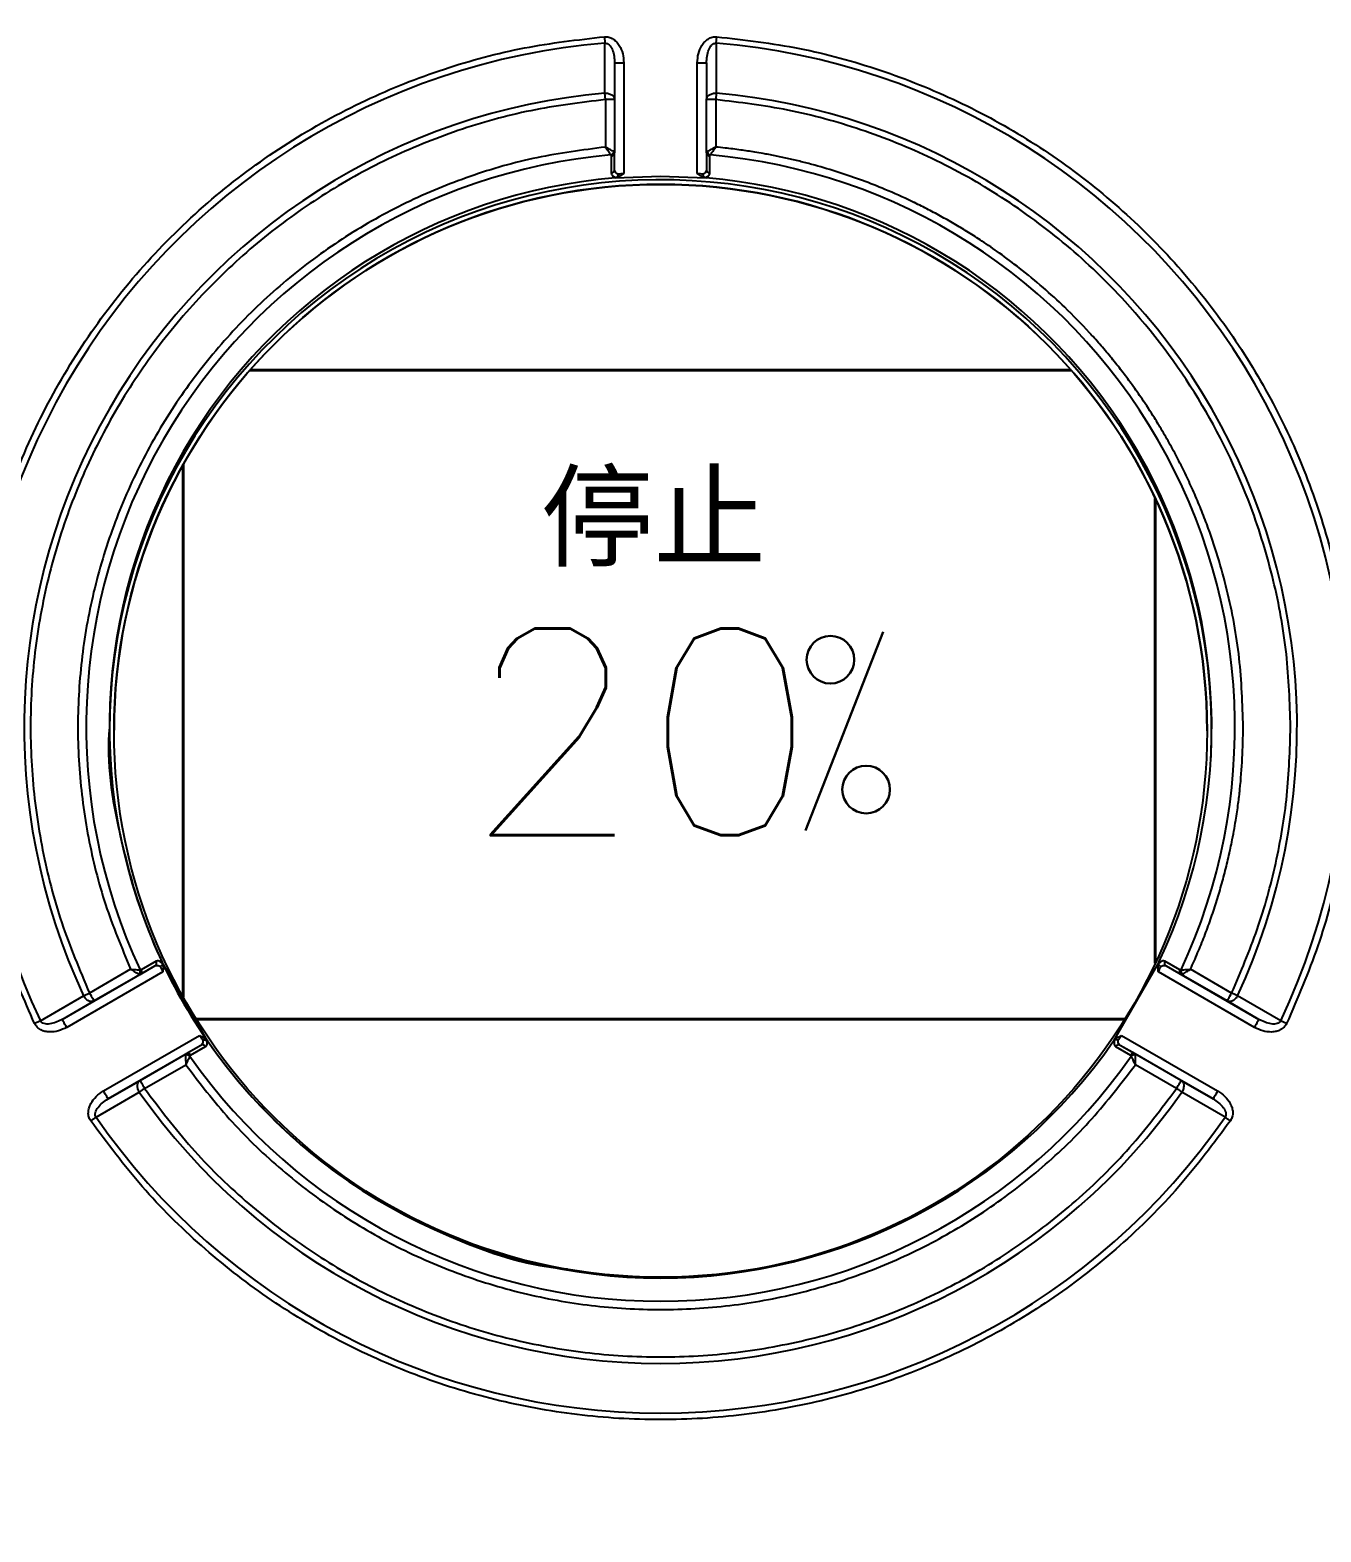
# Model space of a CAD drawing. Header units: millimetres. Extents: x 2251 to 4395, y 932 to 2449.
# Drawn here: x 2842.3 to 2912.6, y 2201.6 to 2283.4 of the extents above; entities that cross this region are included whole.
import ezdxf

# ---------------------------------------------------------------- set-up
doc = ezdxf.new("R2010")
doc.units = ezdxf.units.MM
for name, color, linetype, lineweight in [('DIM', 4, 'Continuous', 13), ('标注', 3, 'Continuous', 13), ('粗实线', 7, 'Continuous', 40)]:
    doc.layers.add(name, color=color, linetype=linetype, lineweight=lineweight)
doc.styles.add('01', font='txt.shx')

msp = doc.modelspace()

# ---------------------------------------------------------------- linework, layer by layer
at = {"color": 7, "linetype": 'Continuous', "lineweight": 25}
for p, q in [((2873.557, 2283.035), (2873.585, 2282.683)), ((2873.583, 2279.966), (2873.585, 2282.683)), ((2879.643, 2282.683), (2879.671, 2283.035)), ((2879.643, 2282.683), (2879.645, 2279.966)), ((2874.114, 2281.621), (2874.114, 2279.613)), ((2874.614, 2281.621), (2874.614, 2275.586)), ((2878.614, 2275.586), (2878.614, 2281.621)), ((2879.114, 2281.621), (2879.114, 2279.613)), ((2873.614, 2279.613), (2873.583, 2279.966)), ((2879.645, 2279.966), (2879.614, 2279.613)), ((2873.614, 2279.613), (2873.614, 2277.027)), ((2874.114, 2279.613), (2874.114, 2276.722)), ((2879.114, 2276.722), (2879.114, 2279.613)), ((2879.614, 2279.613), (2879.614, 2277.027)), ((2874.114, 2275.786), (2874.114, 2276.722)), ((2879.114, 2276.722), (2879.114, 2275.786)), ((2873.93, 2276.542), (2873.93, 2275.605)), ((2879.298, 2275.605), (2879.299, 2276.542)), ((2874.141, 2275.35), (2876.614, 2275.452)), ((2876.614, 2275.452), (2879.088, 2275.35)), ((2846.864, 2245.279), (2846.864, 2245.279)), ((2906.364, 2245.215), (2906.364, 2245.215)), ((2844.041, 2229.533), (2849.094, 2232.45)), ((2848.283, 2231.982), (2849.094, 2232.45)), ((2849.159, 2232.7), (2848.348, 2232.232)), ((2849.12, 2232.469), (2849.128, 2232.466)), ((2851.959, 2228.361), (2849.485, 2232.645)), ((2903.743, 2232.645), (2901.27, 2228.361)), ((2904.881, 2232.232), (2904.07, 2232.7)), ((2904.101, 2232.466), (2904.108, 2232.469)), ((2904.134, 2232.45), (2904.945, 2231.982)), ((2904.134, 2232.45), (2909.187, 2229.533)), ((2849.518, 2232.117), (2844.291, 2229.1)), ((2847.769, 2232.262), (2845.529, 2230.969)), ((2848.283, 2231.982), (2845.779, 2230.536)), ((2848.281, 2231.982), (2848.309, 2232)), ((2908.937, 2229.1), (2903.711, 2232.117)), ((2904.919, 2232), (2904.947, 2231.982)), ((2907.449, 2230.536), (2904.945, 2231.982)), ((2907.699, 2230.969), (2905.459, 2232.262)), ((2842.857, 2229.46), (2845.209, 2230.82)), ((2910.371, 2229.46), (2908.019, 2230.82)), ((2844.041, 2229.533), (2845.779, 2230.536)), ((2909.187, 2229.533), (2907.449, 2230.536)), ((2844.041, 2229.533), (2843.71, 2229.376)), ((2909.518, 2229.376), (2909.187, 2229.533)), ((2846.291, 2225.636), (2851.518, 2228.653)), ((2901.711, 2228.653), (2906.937, 2225.636)), ((2851.594, 2228.12), (2846.541, 2225.203)), ((2848.279, 2226.206), (2850.783, 2227.652)), ((2851.594, 2228.12), (2850.783, 2227.652)), ((2851.032, 2227.583), (2851.843, 2228.051)), ((2901.386, 2228.051), (2902.196, 2227.583)), ((2902.445, 2227.652), (2901.634, 2228.12)), ((2906.687, 2225.203), (2901.634, 2228.12)), ((2904.949, 2226.206), (2902.445, 2227.652)), ((2848.529, 2225.773), (2850.769, 2227.066)), ((2904.699, 2225.773), (2902.459, 2227.066)), ((2846.541, 2225.203), (2848.279, 2226.206)), ((2904.949, 2226.206), (2906.687, 2225.203)), ((2845.886, 2224.214), (2848.24, 2225.57)), ((2907.342, 2224.214), (2904.988, 2225.57))]:
    msp.add_line(p, q, dxfattribs=at)
at = {"color": 7, "linetype": 'Continuous', "lineweight": 25, "flags": 128}
for points in [[(2874.114, 2281.621), (2874.124, 2281.621), (2874.152, 2281.621), (2874.198, 2281.621), (2874.261, 2281.621), (2874.336, 2281.621), (2874.423, 2281.621), (2874.517, 2281.621), (2874.614, 2281.621)], [(2878.614, 2281.621), (2878.712, 2281.621), (2878.805, 2281.621), (2878.892, 2281.621), (2878.968, 2281.621), (2879.03, 2281.621), (2879.076, 2281.621), (2879.105, 2281.621), (2879.114, 2281.621)], [(2874.114, 2279.613), (2874.105, 2279.613), (2874.076, 2279.613), (2874.03, 2279.613), (2873.968, 2279.613), (2873.892, 2279.613), (2873.805, 2279.613), (2873.712, 2279.613), (2873.614, 2279.613)], [(2879.614, 2279.613), (2879.517, 2279.613), (2879.423, 2279.613), (2879.336, 2279.613), (2879.261, 2279.613), (2879.198, 2279.613), (2879.152, 2279.613), (2879.124, 2279.613), (2879.114, 2279.613)], [(2845.209, 2230.82), (2845.242, 2230.835), (2845.278, 2230.852), (2845.316, 2230.87), (2845.356, 2230.889), (2845.398, 2230.908), (2845.441, 2230.928), (2845.485, 2230.949), (2845.529, 2230.969)], [(2845.529, 2230.969), (2845.578, 2230.885), (2845.625, 2230.804), (2845.668, 2230.729), (2845.706, 2230.663), (2845.737, 2230.609), (2845.76, 2230.569), (2845.775, 2230.545), (2845.779, 2230.536)], [(2907.449, 2230.536), (2907.454, 2230.545), (2907.468, 2230.569), (2907.491, 2230.609), (2907.522, 2230.663), (2907.56, 2230.729), (2907.603, 2230.804), (2907.65, 2230.885), (2907.699, 2230.969)], [(2908.019, 2230.82), (2907.986, 2230.835), (2907.951, 2230.852), (2907.912, 2230.87), (2907.872, 2230.889), (2907.83, 2230.908), (2907.787, 2230.928), (2907.743, 2230.949), (2907.699, 2230.969)], [(2842.857, 2229.46), (2842.824, 2229.444), (2842.789, 2229.427), (2842.751, 2229.409), (2842.711, 2229.39), (2842.669, 2229.37), (2842.626, 2229.35), (2842.582, 2229.329), (2842.538, 2229.308)], [(2844.291, 2229.1), (2844.242, 2229.184), (2844.195, 2229.265), (2844.152, 2229.34), (2844.114, 2229.406), (2844.083, 2229.46), (2844.06, 2229.5), (2844.046, 2229.524), (2844.041, 2229.533)], [(2909.187, 2229.533), (2909.182, 2229.524), (2909.168, 2229.5), (2909.145, 2229.46), (2909.114, 2229.406), (2909.076, 2229.34), (2909.033, 2229.265), (2908.986, 2229.184), (2908.937, 2229.1)], [(2910.691, 2229.308), (2910.646, 2229.329), (2910.602, 2229.35), (2910.559, 2229.37), (2910.518, 2229.39), (2910.478, 2229.409), (2910.44, 2229.427), (2910.404, 2229.444), (2910.371, 2229.46)], [(2848.279, 2226.206), (2848.284, 2226.198), (2848.299, 2226.173), (2848.322, 2226.133), (2848.353, 2226.079), (2848.391, 2226.014), (2848.434, 2225.939), (2848.481, 2225.858), (2848.529, 2225.773)], [(2904.699, 2225.773), (2904.748, 2225.858), (2904.794, 2225.939), (2904.838, 2226.014), (2904.876, 2226.079), (2904.907, 2226.133), (2904.93, 2226.173), (2904.944, 2226.198), (2904.949, 2226.206)], [(2846.541, 2225.203), (2846.536, 2225.211), (2846.522, 2225.236), (2846.499, 2225.276), (2846.468, 2225.329), (2846.43, 2225.395), (2846.387, 2225.47), (2846.34, 2225.551), (2846.291, 2225.636)], [(2848.529, 2225.773), (2848.489, 2225.745), (2848.45, 2225.717), (2848.411, 2225.69), (2848.373, 2225.663), (2848.336, 2225.638), (2848.302, 2225.614), (2848.27, 2225.591), (2848.24, 2225.57)], [(2904.988, 2225.57), (2904.959, 2225.591), (2904.926, 2225.614), (2904.892, 2225.638), (2904.855, 2225.663), (2904.818, 2225.69), (2904.779, 2225.717), (2904.739, 2225.745), (2904.699, 2225.773)], [(2906.937, 2225.636), (2906.888, 2225.551), (2906.841, 2225.47), (2906.798, 2225.395), (2906.76, 2225.329), (2906.729, 2225.276), (2906.706, 2225.236), (2906.692, 2225.211), (2906.687, 2225.203)], [(2845.595, 2224.013), (2845.635, 2224.041), (2845.675, 2224.068), (2845.714, 2224.095), (2845.752, 2224.122), (2845.789, 2224.147), (2845.824, 2224.171), (2845.856, 2224.193), (2845.886, 2224.214)], [(2907.342, 2224.214), (2907.372, 2224.193), (2907.405, 2224.171), (2907.439, 2224.147), (2907.476, 2224.122), (2907.514, 2224.095), (2907.553, 2224.068), (2907.593, 2224.041), (2907.633, 2224.013)]]:
    msp.add_lwpolyline(points, dxfattribs=at)
at = {"color": 7, "linetype": 'Continuous', "lineweight": 25}
msp.add_circle((2876.614, 2245.247), 29.75, dxfattribs=at)
for centre, radius, start, end in [((2876.614, 2210.452), 91.48, 295.79271, 180), ((2876.614, 2210.452), 90.341, 353.64897, 186.35103), ((2876.614, 2210.452), 89.875, 353.64897, 186.35103), ((2876.614, 2210.452), 85.319, 353.33017, 186.66983), ((2876.614, 2245.452), 37.354, 94.65071, 205.34929), ((2876.614, 2245.452), 37.354, 334.65071, 85.34929), ((2876.614, 2245.452), 34.646, 95.01875, 204.98125), ((2876.614, 2245.452), 34.646, 335.01875, 84.98125), ((2876.614, 2245.452), 31.264, 94.97704, 205.02296), ((2873.842, 2276.819), 0.229, 285.08159, 349.89545), ((2873.925, 2276.731), 0.19, 271.48934, 357.31235), ((2879.303, 2276.731), 0.19, 182.68765, 268.51066), ((2879.386, 2276.819), 0.229, 190.10455, 254.91841), ((2876.614, 2245.452), 31.264, 334.97704, 85.02296), ((2873.925, 2275.795), 0.189, 271.61717, 357.31776), ((2879.303, 2275.795), 0.189, 182.6801, 268.38296), ((2876.614, 2245.452), 30, 94.72923, 205.27077), ((2876.614, 2245.247), 30, 357.22072, 180), ((2876.614, 2245.247), 29.75, 0, 179.93876), ((2876.614, 2245.452), 30, 334.72923, 85.27077), ((2848.992, 2232.61), 0.189, 302.68007, 28.38309), ((2904.236, 2232.61), 0.189, 151.61704, 237.31779), ((2848.064, 2232.169), 0.229, 310.10459, 14.91837), ((2848.181, 2232.142), 0.19, 302.68761, 28.51079), ((2905.047, 2232.142), 0.19, 151.48921, 237.31239), ((2905.165, 2232.169), 0.229, 165.08163, 229.89541), ((2876.614, 2245.452), 30, 214.72923, 325.27077), ((2850.835, 2227.368), 0.229, 45.08176, 109.89528), ((2850.87, 2227.483), 0.19, 31.48925, 117.3121), ((2876.614, 2245.452), 31.264, 214.97704, 325.02296), ((2851.681, 2227.952), 0.189, 31.61702, 117.31857), ((2901.547, 2227.952), 0.189, 62.68036, 148.38305), ((2902.358, 2227.483), 0.19, 62.6879, 148.51075), ((2902.393, 2227.368), 0.229, 70.10472, 134.91824), ((2876.614, 2245.452), 34.646, 215.01875, 324.98125), ((2876.614, 2245.452), 37.354, 214.65071, 325.34929), ((2876.614, 2210.452), 91.48, 180, 290.22656)]:
    msp.add_arc(centre, radius, start, end, dxfattribs=at)
for points in [[(2778.941, 2221.242), (2779.465, 2224.894), (2780.513, 2232.197), (2783.632, 2242.84), (2787.84, 2253.083), (2793.196, 2262.784), (2799.6, 2271.823), (2806.982, 2280.085), (2815.244, 2287.467), (2824.283, 2293.871), (2833.984, 2299.227), (2844.227, 2303.435), (2854.87, 2306.554), (2862.173, 2307.602), (2865.825, 2308.127)], [(2779.143, 2227.785), (2779.829, 2231.079), (2781.202, 2237.668), (2784.523, 2247.22), (2788.727, 2256.403), (2793.862, 2265.106), (2799.852, 2273.243), (2806.639, 2280.728), (2814.153, 2287.483), (2822.315, 2293.438), (2831.04, 2298.536), (2840.241, 2302.701), (2849.808, 2305.98), (2856.402, 2307.325), (2859.699, 2307.997)], [(2887.404, 2308.127), (2891.055, 2307.602), (2898.359, 2306.554), (2909.002, 2303.435), (2919.245, 2299.227), (2928.945, 2293.871), (2937.985, 2287.467), (2946.247, 2280.085), (2953.628, 2271.823), (2960.033, 2262.784), (2965.388, 2253.083), (2969.596, 2242.84), (2972.716, 2232.197), (2973.764, 2224.894), (2974.288, 2221.242)], [(2893.946, 2307.924), (2897.24, 2307.238), (2903.829, 2305.865), (2913.381, 2302.544), (2922.565, 2298.34), (2931.268, 2293.205), (2939.404, 2287.215), (2946.889, 2280.428), (2953.644, 2272.914), (2959.599, 2264.752), (2964.697, 2256.027), (2968.862, 2246.826), (2972.142, 2237.26), (2973.486, 2230.665), (2974.158, 2227.368)], [(2782.874, 2210.453), (2782.961, 2213.521), (2783.135, 2219.656), (2784.538, 2228.77), (2786.763, 2237.708), (2789.871, 2246.383), (2793.809, 2254.713), (2798.547, 2262.616), (2804.035, 2270.017), (2810.223, 2276.844), (2817.05, 2283.032), (2824.451, 2288.52), (2832.354, 2293.258), (2840.684, 2297.196), (2849.359, 2300.304), (2858.297, 2302.529), (2867.411, 2303.932), (2873.546, 2304.106), (2876.614, 2304.193)], [(2876.614, 2304.193), (2879.682, 2304.106), (2885.817, 2303.932), (2894.931, 2302.529), (2903.869, 2300.304), (2912.545, 2297.196), (2920.874, 2293.258), (2928.777, 2288.52), (2936.178, 2283.032), (2943.005, 2276.844), (2949.193, 2270.017), (2954.682, 2262.616), (2959.419, 2254.713), (2963.357, 2246.383), (2966.465, 2237.708), (2968.69, 2228.77), (2970.094, 2219.656), (2970.268, 2213.521), (2970.355, 2210.453)], [(2876.614, 2294.739), (2873.651, 2294.648), (2867.726, 2294.468), (2858.937, 2293.013), (2850.344, 2290.708), (2842.043, 2287.493), (2834.126, 2283.427), (2826.681, 2278.549), (2819.791, 2272.916), (2813.532, 2266.588), (2807.973, 2259.636), (2803.178, 2252.138), (2799.198, 2244.177), (2796.079, 2235.841), (2793.851, 2227.223), (2792.559, 2218.421), (2792.135, 2209.522), (2792.644, 2203.615), (2792.898, 2200.662)], [(2960.33, 2200.662), (2960.585, 2203.615), (2961.094, 2209.522), (2960.669, 2218.421), (2959.378, 2227.223), (2957.149, 2235.841), (2954.03, 2244.177), (2950.05, 2252.138), (2945.255, 2259.636), (2939.697, 2266.588), (2933.438, 2272.916), (2926.547, 2278.549), (2919.102, 2283.427), (2911.185, 2287.493), (2902.884, 2290.708), (2894.291, 2293.013), (2885.502, 2294.468), (2879.577, 2294.648), (2876.614, 2294.739)], [(2879.671, 2283.035), (2881.18, 2282.859), (2884.197, 2282.507), (2888.6, 2281.294), (2892.832, 2279.597), (2896.826, 2277.393), (2900.527, 2274.726), (2903.879, 2271.632), (2906.834, 2268.157), (2909.349, 2264.351), (2911.387, 2260.271), (2912.919, 2255.974), (2913.922, 2251.524), (2914.381, 2246.986), (2914.293, 2242.424), (2913.647, 2237.911), (2912.496, 2233.491), (2911.293, 2230.703), (2910.691, 2229.308)], [(2873.614, 2279.613), (2872.252, 2279.446), (2869.529, 2279.112), (2865.557, 2277.994), (2861.741, 2276.445), (2858.14, 2274.44), (2854.803, 2272.022), (2851.781, 2269.221), (2849.115, 2266.078), (2846.844, 2262.64), (2845.001, 2258.954), (2843.613, 2255.074), (2842.699, 2251.056), (2842.272, 2246.957), (2842.337, 2242.836), (2842.903, 2238.757), (2843.922, 2234.758), (2844.994, 2232.232), (2845.529, 2230.969)], [(2873.614, 2277.027), (2872.365, 2276.865), (2869.867, 2276.541), (2866.227, 2275.494), (2862.731, 2274.055), (2859.432, 2272.201), (2856.377, 2269.972), (2853.607, 2267.394), (2851.164, 2264.506), (2849.081, 2261.348), (2847.388, 2257.965), (2846.108, 2254.405), (2845.261, 2250.719), (2844.858, 2246.957), (2844.902, 2243.174), (2845.403, 2239.426), (2846.317, 2235.751), (2847.285, 2233.425), (2847.769, 2232.262)], [(2874.614, 2275.586), (2874.557, 2275.58), (2874.443, 2275.57), (2874.347, 2275.559), (2874.3, 2275.553)], [(2878.929, 2275.553), (2878.881, 2275.559), (2878.786, 2275.57), (2878.671, 2275.58), (2878.614, 2275.586)], [(2849.389, 2232.406), (2849.408, 2232.362), (2849.446, 2232.274), (2849.494, 2232.169), (2849.518, 2232.117)], [(2903.711, 2232.117), (2903.735, 2232.169), (2903.782, 2232.274), (2903.821, 2232.362), (2903.84, 2232.406)], [(2851.518, 2228.653), (2851.551, 2228.606), (2851.617, 2228.513), (2851.674, 2228.436), (2851.703, 2228.397)], [(2901.525, 2228.397), (2901.554, 2228.436), (2901.611, 2228.513), (2901.677, 2228.606), (2901.711, 2228.653)], [(2850.769, 2227.066), (2851.534, 2226.066), (2853.064, 2224.065), (2855.79, 2221.435), (2858.785, 2219.128), (2862.04, 2217.197), (2865.498, 2215.666), (2869.115, 2214.557), (2872.838, 2213.885), (2876.614, 2213.66), (2880.39, 2213.885), (2884.113, 2214.557), (2887.73, 2215.666), (2891.189, 2217.197), (2894.443, 2219.128), (2897.438, 2221.435), (2900.164, 2224.065), (2901.694, 2226.066), (2902.459, 2227.066)], [(2848.529, 2225.773), (2849.355, 2224.678), (2851.007, 2222.486), (2853.96, 2219.605), (2857.21, 2217.075), (2860.747, 2214.958), (2864.509, 2213.278), (2868.446, 2212.061), (2872.501, 2211.324), (2876.614, 2211.077), (2880.728, 2211.324), (2884.782, 2212.061), (2888.719, 2213.278), (2892.482, 2214.958), (2896.018, 2217.075), (2899.268, 2219.605), (2902.222, 2222.486), (2903.873, 2224.678), (2904.699, 2225.773)], [(2907.633, 2224.013), (2906.727, 2222.794), (2904.914, 2220.358), (2901.661, 2217.151), (2898.076, 2214.335), (2894.169, 2211.978), (2890.01, 2210.106), (2885.654, 2208.75), (2881.167, 2207.928), (2876.614, 2207.653), (2872.061, 2207.928), (2867.574, 2208.75), (2863.219, 2210.106), (2859.059, 2211.978), (2855.152, 2214.335), (2851.567, 2217.151), (2848.315, 2220.358), (2846.502, 2222.794), (2845.595, 2224.013)], [(2876.614, 2116.712), (2873.546, 2116.799), (2867.411, 2116.973), (2858.297, 2118.377), (2849.359, 2120.602), (2840.684, 2123.71), (2832.354, 2127.648), (2824.451, 2132.385), (2817.05, 2137.874), (2810.223, 2144.062), (2804.035, 2150.889), (2798.547, 2158.29), (2793.809, 2166.193), (2789.871, 2174.522), (2786.763, 2183.198), (2784.538, 2192.136), (2783.135, 2201.25), (2782.961, 2207.385), (2782.874, 2210.453)], [(2970.355, 2210.453), (2970.268, 2207.385), (2970.094, 2201.25), (2968.69, 2192.136), (2966.465, 2183.198), (2963.357, 2174.522), (2959.419, 2166.193), (2954.682, 2158.29), (2949.193, 2150.889), (2943.005, 2144.062), (2936.178, 2137.874), (2928.777, 2132.385), (2920.874, 2127.648), (2912.545, 2123.71), (2903.869, 2120.602), (2894.931, 2118.377), (2885.817, 2116.973), (2879.682, 2116.799), (2876.614, 2116.712)]]:
    msp.add_open_spline(points, degree=3, dxfattribs=at)
for points, knots in [([(2838.907, 2245.452), (2838.956, 2246.916), (2839.056, 2249.886), (2839.88, 2254.337), (2841.238, 2258.789), (2843.197, 2263.14), (2845.738, 2267.281), (2848.813, 2271.083), (2852.353, 2274.456), (2856.274, 2277.325), (2860.452, 2279.63), (2864.78, 2281.345), (2869.149, 2282.527), (2872.101, 2282.867), (2873.557, 2283.035)], [0, 0, 0, 0, 0.078216, 0.158605, 0.241035, 0.32651, 0.412892, 0.5, 0.587092, 0.673473, 0.758965, 0.841378, 0.921776, 1, 1, 1, 1]), ([(2873.557, 2283.035), (2873.638, 2283.034), (2873.804, 2283.031), (2874.028, 2282.922), (2874.219, 2282.763), (2874.417, 2282.499), (2874.58, 2282.112), (2874.603, 2281.784), (2874.614, 2281.621)], [0, 0, 0, 0, 0.122541, 0.250728, 0.370854, 0.501138, 0.750528, 1, 1, 1, 1]), ([(2873.585, 2282.683), (2873.607, 2282.684), (2873.649, 2282.685), (2873.734, 2282.66), (2873.829, 2282.589), (2873.921, 2282.469), (2874.021, 2282.269), (2874.098, 2281.982), (2874.109, 2281.743), (2874.114, 2281.621)], [0, 0, 0, 0, 0.04691, 0.093633, 0.194711, 0.311017, 0.43912, 0.713502, 1, 1, 1, 1]), ([(2878.614, 2281.621), (2878.626, 2281.785), (2878.648, 2282.112), (2878.811, 2282.5), (2879.009, 2282.763), (2879.2, 2282.922), (2879.425, 2283.031), (2879.59, 2283.034), (2879.671, 2283.035)], [0, 0, 0, 0, 0.249813, 0.499193, 0.628879, 0.749485, 0.877324, 1, 1, 1, 1]), ([(2879.114, 2281.621), (2879.12, 2281.743), (2879.13, 2281.982), (2879.208, 2282.269), (2879.307, 2282.469), (2879.399, 2282.589), (2879.495, 2282.66), (2879.579, 2282.685), (2879.622, 2282.684), (2879.643, 2282.683)], [0, 0, 0, 0, 0.286546, 0.561069, 0.68919, 0.805477, 0.906505, 0.953176, 1, 1, 1, 1]), ([(2873.583, 2279.966), (2873.649, 2279.963), (2873.749, 2279.96), (2873.872, 2279.918), (2873.956, 2279.874), (2874.027, 2279.817), (2874.096, 2279.732), (2874.107, 2279.659), (2874.114, 2279.613)], [0, 0, 0, 0, 0.238585, 0.363839, 0.500003, 0.621304, 0.761415, 1, 1, 1, 1]), ([(2879.114, 2279.613), (2879.121, 2279.659), (2879.133, 2279.732), (2879.201, 2279.817), (2879.272, 2279.874), (2879.356, 2279.918), (2879.48, 2279.96), (2879.58, 2279.963), (2879.645, 2279.966)], [0, 0, 0, 0, 0.238585, 0.378746, 0.499997, 0.636212, 0.761415, 1, 1, 1, 1]), ([(2910.907, 2245.452), (2910.862, 2246.779), (2910.772, 2249.469), (2910.029, 2253.501), (2908.594, 2258.227), (2906.048, 2263.458), (2902.504, 2268.17), (2898.778, 2271.744), (2895.24, 2274.357), (2891.467, 2276.461), (2887.556, 2278.035), (2883.604, 2279.128), (2880.932, 2279.453), (2879.614, 2279.613)], [0, 0, 0, 0, 0.078277, 0.15871, 0.241168, 0.369329, 0.499889, 0.586965, 0.673339, 0.758831, 0.841272, 0.921714, 1, 1, 1, 1]), ([(2874.067, 2276.779), (2874.043, 2276.792), (2873.991, 2276.821), (2873.882, 2276.88), (2873.755, 2276.951), (2873.666, 2276.999), (2873.614, 2277.027)], [0, 0, 0, 0, 0.242714, 0.515432, 0.71469, 1, 1, 1, 1]), ([(2873.902, 2276.598), (2873.886, 2276.621), (2873.854, 2276.67), (2873.785, 2276.774), (2873.703, 2276.895), (2873.647, 2276.978), (2873.614, 2277.027)], [0, 0, 0, 0, 0.242139, 0.515387, 0.713959, 1, 1, 1, 1]), ([(2873.902, 2276.598), (2873.91, 2276.59), (2873.926, 2276.572), (2873.929, 2276.552), (2873.93, 2276.542)], [0, 0, 0, 0, 0.49497, 1, 1, 1, 1]), ([(2874.114, 2276.722), (2874.112, 2276.733), (2874.107, 2276.753), (2874.08, 2276.771), (2874.067, 2276.779)], [0, 0, 0, 0, 0.544668, 1, 1, 1, 1]), ([(2879.161, 2276.779), (2879.148, 2276.771), (2879.121, 2276.753), (2879.117, 2276.733), (2879.114, 2276.722)], [0, 0, 0, 0, 0.455333, 1, 1, 1, 1]), ([(2879.614, 2277.027), (2879.562, 2276.999), (2879.474, 2276.951), (2879.346, 2276.88), (2879.237, 2276.821), (2879.185, 2276.792), (2879.161, 2276.779)], [0, 0, 0, 0, 0.285344, 0.484568, 0.757303, 1, 1, 1, 1]), ([(2879.299, 2276.542), (2879.3, 2276.552), (2879.302, 2276.572), (2879.318, 2276.59), (2879.327, 2276.598)], [0, 0, 0, 0, 0.505034, 1, 1, 1, 1]), ([(2879.614, 2277.027), (2879.581, 2276.978), (2879.525, 2276.895), (2879.443, 2276.774), (2879.375, 2276.67), (2879.342, 2276.621), (2879.327, 2276.598)], [0, 0, 0, 0, 0.286006, 0.484613, 0.757844, 1, 1, 1, 1]), ([(2908.332, 2245.452), (2908.289, 2246.707), (2908.203, 2249.216), (2907.509, 2252.927), (2906.682, 2255.651), (2905.984, 2257.441), (2905.591, 2258.361), (2905.17, 2259.269), (2904.72, 2260.163), (2904.242, 2261.042), (2903.896, 2261.632), (2903.646, 2262.045), (2903.352, 2262.521), (2902.885, 2263.235), (2902.311, 2264.051), (2901.783, 2264.76), (2901.244, 2265.443), (2900.672, 2266.128), (2900.241, 2266.615), (2899.567, 2267.352), (2898.705, 2268.235), (2897.429, 2269.403), (2896.24, 2270.384), (2895.121, 2271.221), (2894.186, 2271.864), (2893.391, 2272.374), (2892.673, 2272.808), (2891.948, 2273.221), (2891.196, 2273.623), (2890.641, 2273.901), (2889.855, 2274.279), (2888.919, 2274.698), (2887.591, 2275.22), (2886.321, 2275.658), (2885.234, 2275.982), (2884.353, 2276.213), (2883.685, 2276.374), (2883.013, 2276.52), (2882.516, 2276.617), (2882.092, 2276.694), (2881.641, 2276.771), (2880.95, 2276.875), (2880.241, 2276.965), (2879.784, 2277.01), (2879.614, 2277.027)], [0, 0, 0, 0, 0.080365, 0.160729, 0.241094, 0.262468, 0.283842, 0.305215, 0.326587, 0.347957, 0.369326, 0.370443, 0.378885, 0.405204, 0.425118, 0.442801, 0.461848, 0.480895, 0.49994, 0.50352, 0.544914, 0.57896, 0.614384, 0.643615, 0.668512, 0.687104, 0.704122, 0.72234, 0.740558, 0.758776, 0.762108, 0.796425, 0.824503, 0.853496, 0.882488, 0.897179, 0.911868, 0.926558, 0.941247, 0.944272, 0.9542, 0.970596, 0.989058, 1, 1, 1, 1]), ([(2874.3, 2275.553), (2874.273, 2275.567), (2874.216, 2275.595), (2874.136, 2275.67), (2874.123, 2275.74), (2874.114, 2275.786)], [0, 0, 0, 0, 0.233086, 0.493007, 1, 1, 1, 1]), ([(2879.114, 2275.786), (2879.105, 2275.74), (2879.092, 2275.67), (2879.012, 2275.595), (2878.955, 2275.567), (2878.929, 2275.553)], [0, 0, 0, 0, 0.506993, 0.766897, 1, 1, 1, 1]), ([(2873.93, 2275.605), (2873.934, 2275.581), (2873.941, 2275.532), (2873.997, 2275.466), (2874.083, 2275.407), (2874.168, 2275.38), (2874.21, 2275.367)], [0, 0, 0, 0, 0.253237, 0.501002, 0.754124, 1, 1, 1, 1]), ([(2874.614, 2275.586), (2874.542, 2275.533), (2874.431, 2275.452), (2874.27, 2275.372), (2874.182, 2275.357), (2874.141, 2275.35)], [0, 0, 0, 0, 0.500211, 0.768831, 1, 1, 1, 1]), ([(2874.21, 2275.367), (2874.206, 2275.364), (2874.198, 2275.36), (2874.175, 2275.353), (2874.155, 2275.351), (2874.141, 2275.35)], [0, 0, 0, 0, 0.22087, 0.452261, 1, 1, 1, 1]), ([(2874.3, 2275.553), (2874.3, 2275.553), (2874.3, 2275.553), (2874.3, 2275.553), (2874.3, 2275.553), (2874.3, 2275.552), (2874.299, 2275.548), (2874.298, 2275.531), (2874.292, 2275.492), (2874.274, 2275.441), (2874.245, 2275.394), (2874.222, 2275.376), (2874.21, 2275.367)], [0, 0, 0, 0, 0.000085, 0.000256, 0.000889, 0.00335, 0.013107, 0.052364, 0.215004, 0.505233, 0.751511, 1, 1, 1, 1]), ([(2879.088, 2275.35), (2879.047, 2275.357), (2878.959, 2275.372), (2878.797, 2275.452), (2878.686, 2275.533), (2878.614, 2275.586)], [0, 0, 0, 0, 0.2295204, 0.499747, 1, 1, 1, 1]), ([(2879.018, 2275.367), (2879.006, 2275.376), (2878.982, 2275.395), (2878.954, 2275.443), (2878.936, 2275.497), (2878.931, 2275.535), (2878.928, 2275.553)], [0, 0, 0, 0, 0.260276, 0.5208, 0.77013, 1, 1, 1, 1]), ([(2879.018, 2275.367), (2879.06, 2275.38), (2879.145, 2275.407), (2879.231, 2275.466), (2879.288, 2275.532), (2879.295, 2275.581), (2879.298, 2275.605)], [0, 0, 0, 0, 0.245779, 0.498992, 0.746656, 1, 1, 1, 1]), ([(2879.088, 2275.35), (2879.073, 2275.351), (2879.053, 2275.354), (2879.03, 2275.36), (2879.022, 2275.365), (2879.018, 2275.367)], [0, 0, 0, 0, 0.55228, 0.782751, 1, 1, 1, 1]), ([(2846.617, 2245.484), (2846.616, 2245.473), (2846.422, 2243.512), (2847.089, 2239.556), (2848.695, 2233.899), (2851.515, 2228.676), (2855.263, 2224.107), (2859.838, 2220.328), (2865.068, 2217.627), (2869.066, 2216.17), (2871.28, 2215.975), (2871.54, 2215.952)], [0, 0, 0, 0, 0.0007602, 0.1408474, 0.2809347, 0.4210219, 0.5611091, 0.7011963, 0.8412835, 0.9813707, 1, 1, 1, 1]), ([(2842.538, 2229.308), (2841.982, 2230.583), (2840.87, 2233.134), (2839.762, 2237.164), (2839.038, 2241.281), (2838.951, 2244.061), (2838.907, 2245.452)], [0, 0, 0, 0, 0.249984, 0.5, 0.749984, 1, 1, 1, 1]), ([(2905.459, 2232.262), (2905.591, 2232.558), (2905.855, 2233.15), (2906.217, 2234.052), (2906.553, 2234.964), (2906.86, 2235.886), (2907.139, 2236.816), (2907.389, 2237.755), (2907.54, 2238.404), (2907.644, 2238.88), (2907.76, 2239.436), (2907.914, 2240.28), (2908.055, 2241.24), (2908.261, 2242.927), (2908.3, 2244.318), (2908.332, 2245.452)], [0, 0, 0, 0, 0.071444, 0.142884, 0.21432, 0.285763, 0.357207, 0.428638, 0.500056, 0.504064, 0.536048, 0.625256, 0.693238, 0.750093, 1, 1, 1, 1]), ([(2907.699, 2230.969), (2908.19, 2232.115), (2909.173, 2234.407), (2910.152, 2238.022), (2910.791, 2241.713), (2910.869, 2244.206), (2910.907, 2245.452)], [0, 0, 0, 0, 0.2499816, 0.4999998, 0.7499816, 1, 1, 1, 1]), ([(2849.094, 2232.45), (2849.138, 2232.466), (2849.205, 2232.489), (2849.311, 2232.458), (2849.363, 2232.422), (2849.389, 2232.406)], [0, 0, 0, 0, 0.506993, 0.766897, 1, 1, 1, 1]), ([(2849.505, 2232.577), (2849.473, 2232.606), (2849.406, 2232.666), (2849.313, 2232.711), (2849.227, 2232.727), (2849.182, 2232.709), (2849.159, 2232.7)], [0, 0, 0, 0, 0.245779, 0.498992, 0.746657, 1, 1, 1, 1]), ([(2849.505, 2232.577), (2849.503, 2232.562), (2849.499, 2232.533), (2849.473, 2232.484), (2849.437, 2232.443), (2849.406, 2232.418), (2849.393, 2232.409), (2849.39, 2232.407), (2849.389, 2232.406), (2849.389, 2232.406), (2849.389, 2232.406), (2849.389, 2232.406), (2849.389, 2232.406)], [0, 0, 0, 0, 0.247987, 0.494121, 0.79066, 0.948951, 0.987198, 0.996714, 0.999119, 0.99974, 0.999911, 1, 1, 1, 1]), ([(2849.485, 2232.645), (2849.491, 2232.632), (2849.499, 2232.613), (2849.505, 2232.59), (2849.505, 2232.581), (2849.505, 2232.577)], [0, 0, 0, 0, 0.55228, 0.782751, 1, 1, 1, 1]), ([(2849.485, 2232.645), (2849.499, 2232.607), (2849.53, 2232.523), (2849.542, 2232.343), (2849.527, 2232.206), (2849.518, 2232.117)], [0, 0, 0, 0, 0.22952, 0.499747, 1, 1, 1, 1]), ([(2903.711, 2232.117), (2903.701, 2232.206), (2903.687, 2232.342), (2903.698, 2232.522), (2903.729, 2232.606), (2903.743, 2232.645)], [0, 0, 0, 0, 0.500211, 0.768831, 1, 1, 1, 1]), ([(2904.07, 2232.7), (2904.047, 2232.709), (2904.001, 2232.727), (2903.915, 2232.711), (2903.822, 2232.666), (2903.756, 2232.606), (2903.723, 2232.577)], [0, 0, 0, 0, 0.253237, 0.501002, 0.754124, 1, 1, 1, 1]), ([(2903.723, 2232.577), (2903.723, 2232.581), (2903.723, 2232.59), (2903.729, 2232.614), (2903.737, 2232.632), (2903.743, 2232.645)], [0, 0, 0, 0, 0.22087, 0.452261, 1, 1, 1, 1]), ([(2903.84, 2232.406), (2903.84, 2232.406), (2903.84, 2232.406), (2903.84, 2232.406), (2903.84, 2232.406), (2903.839, 2232.407), (2903.835, 2232.409), (2903.822, 2232.419), (2903.791, 2232.443), (2903.755, 2232.484), (2903.729, 2232.533), (2903.725, 2232.562), (2903.723, 2232.577)], [0, 0, 0, 0, 0.0000851, 0.0002561, 0.000889, 0.0033496, 0.0131073, 0.0523637, 0.2150037, 0.5052334, 0.751511, 1, 1, 1, 1]), ([(2903.84, 2232.406), (2903.865, 2232.422), (2903.918, 2232.458), (2904.023, 2232.489), (2904.09, 2232.466), (2904.134, 2232.45)], [0, 0, 0, 0, 0.233086, 0.493007, 1, 1, 1, 1]), ([(2847.769, 2232.262), (2847.828, 2232.259), (2847.929, 2232.252), (2848.074, 2232.241), (2848.198, 2232.233), (2848.257, 2232.23), (2848.284, 2232.228)], [0, 0, 0, 0, 0.286006, 0.484613, 0.757844, 1, 1, 1, 1]), ([(2848.211, 2231.994), (2848.187, 2232.009), (2848.137, 2232.039), (2848.03, 2232.104), (2847.905, 2232.179), (2847.82, 2232.232), (2847.769, 2232.262)], [0, 0, 0, 0, 0.242697, 0.515432, 0.714656, 1, 1, 1, 1]), ([(2848.211, 2231.994), (2848.224, 2231.987), (2848.253, 2231.972), (2848.273, 2231.979), (2848.283, 2231.982)], [0, 0, 0, 0, 0.455333, 1, 1, 1, 1]), ([(2848.348, 2232.232), (2848.338, 2232.228), (2848.32, 2232.22), (2848.296, 2232.225), (2848.284, 2232.228)], [0, 0, 0, 0, 0.505034, 1, 1, 1, 1]), ([(2904.944, 2232.228), (2904.932, 2232.225), (2904.909, 2232.22), (2904.89, 2232.228), (2904.881, 2232.232)], [0, 0, 0, 0, 0.4949702, 1, 1, 1, 1]), ([(2904.944, 2232.228), (2904.971, 2232.23), (2905.03, 2232.233), (2905.154, 2232.241), (2905.3, 2232.252), (2905.4, 2232.259), (2905.459, 2232.262)], [0, 0, 0, 0, 0.242139, 0.515387, 0.713959, 1, 1, 1, 1]), ([(2904.945, 2231.982), (2904.956, 2231.979), (2904.975, 2231.972), (2905.004, 2231.987), (2905.018, 2231.994)], [0, 0, 0, 0, 0.544668, 1, 1, 1, 1]), ([(2905.018, 2231.994), (2905.04, 2232.008), (2905.089, 2232.037), (2905.193, 2232.1), (2905.318, 2232.176), (2905.407, 2232.23), (2905.459, 2232.262)], [0, 0, 0, 0, 0.233588, 0.498754, 0.705373, 1, 1, 1, 1]), ([(2845.779, 2230.536), (2845.736, 2230.52), (2845.667, 2230.493), (2845.56, 2230.51), (2845.475, 2230.543), (2845.394, 2230.593), (2845.297, 2230.68), (2845.244, 2230.764), (2845.209, 2230.82)], [0, 0, 0, 0, 0.238585, 0.378746, 0.499997, 0.636212, 0.761415, 1, 1, 1, 1]), ([(2908.019, 2230.82), (2907.985, 2230.764), (2907.932, 2230.68), (2907.834, 2230.593), (2907.754, 2230.543), (2907.668, 2230.51), (2907.561, 2230.493), (2907.492, 2230.52), (2907.449, 2230.536)], [0, 0, 0, 0, 0.238585, 0.363839, 0.500003, 0.621304, 0.761415, 1, 1, 1, 1]), ([(2844.291, 2229.1), (2844.144, 2229.028), (2843.849, 2228.884), (2843.431, 2228.831), (2843.104, 2228.871), (2842.871, 2228.957), (2842.664, 2229.097), (2842.579, 2229.239), (2842.538, 2229.308)], [0, 0, 0, 0, 0.249813, 0.499193, 0.628879, 0.749485, 0.877324, 1, 1, 1, 1]), ([(2843.71, 2229.376), (2843.598, 2229.341), (2843.434, 2229.288), (2843.21, 2229.276), (2843.06, 2229.295), (2842.951, 2229.343), (2842.886, 2229.403), (2842.867, 2229.441), (2842.857, 2229.46)], [0, 0, 0, 0, 0.3847801, 0.5643592, 0.7273499, 0.8689544, 0.9343706, 1, 1, 1, 1]), ([(2910.691, 2229.308), (2910.649, 2229.239), (2910.564, 2229.097), (2910.357, 2228.957), (2910.124, 2228.87), (2909.797, 2228.831), (2909.379, 2228.884), (2909.085, 2229.028), (2908.937, 2229.1)], [0, 0, 0, 0, 0.122541, 0.250728, 0.370854, 0.501138, 0.750528, 1, 1, 1, 1]), ([(2910.371, 2229.46), (2910.361, 2229.441), (2910.342, 2229.403), (2910.277, 2229.343), (2910.168, 2229.295), (2910.019, 2229.276), (2909.795, 2229.288), (2909.63, 2229.341), (2909.518, 2229.376)], [0, 0, 0, 0, 0.0657455, 0.1312299, 0.2728945, 0.435902, 0.6154442, 1, 1, 1, 1]), ([(2851.518, 2228.653), (2851.599, 2228.617), (2851.725, 2228.561), (2851.875, 2228.462), (2851.932, 2228.393), (2851.959, 2228.361)], [0, 0, 0, 0, 0.500211, 0.768831, 1, 1, 1, 1]), ([(2851.703, 2228.397), (2851.705, 2228.367), (2851.709, 2228.304), (2851.683, 2228.197), (2851.63, 2228.151), (2851.594, 2228.12)], [0, 0, 0, 0, 0.233085, 0.493007, 1, 1, 1, 1]), ([(2851.703, 2228.397), (2851.72, 2228.404), (2851.756, 2228.419), (2851.812, 2228.43), (2851.867, 2228.43), (2851.895, 2228.418), (2851.909, 2228.413)], [0, 0, 0, 0, 0.233611, 0.484456, 0.743694, 1, 1, 1, 1]), ([(2851.843, 2228.051), (2851.862, 2228.066), (2851.901, 2228.097), (2851.93, 2228.179), (2851.938, 2228.282), (2851.919, 2228.37), (2851.909, 2228.413)], [0, 0, 0, 0, 0.253237, 0.501002, 0.754124, 1, 1, 1, 1]), ([(2851.909, 2228.413), (2851.913, 2228.41), (2851.921, 2228.406), (2851.938, 2228.389), (2851.95, 2228.373), (2851.959, 2228.361)], [0, 0, 0, 0, 0.22087, 0.452261, 1, 1, 1, 1]), ([(2901.27, 2228.361), (2901.296, 2228.393), (2901.353, 2228.461), (2901.503, 2228.561), (2901.629, 2228.617), (2901.711, 2228.653)], [0, 0, 0, 0, 0.22952, 0.499747, 1, 1, 1, 1]), ([(2901.27, 2228.361), (2901.278, 2228.373), (2901.29, 2228.389), (2901.308, 2228.406), (2901.315, 2228.41), (2901.319, 2228.413)], [0, 0, 0, 0, 0.55228, 0.782751, 1, 1, 1, 1]), ([(2901.319, 2228.413), (2901.31, 2228.37), (2901.291, 2228.282), (2901.298, 2228.179), (2901.328, 2228.097), (2901.366, 2228.066), (2901.386, 2228.051)], [0, 0, 0, 0, 0.245779, 0.498992, 0.746657, 1, 1, 1, 1]), ([(2901.525, 2228.397), (2901.504, 2228.406), (2901.468, 2228.422), (2901.411, 2228.431), (2901.36, 2228.43), (2901.333, 2228.418), (2901.319, 2228.413)], [0, 0, 0, 0, 0.284658, 0.500314, 0.748381, 1, 1, 1, 1]), ([(2901.634, 2228.12), (2901.599, 2228.151), (2901.545, 2228.197), (2901.519, 2228.304), (2901.523, 2228.367), (2901.525, 2228.397)], [0, 0, 0, 0, 0.506993, 0.766897, 1, 1, 1, 1]), ([(2850.783, 2227.652), (2850.775, 2227.644), (2850.76, 2227.631), (2850.758, 2227.598), (2850.758, 2227.583)], [0, 0, 0, 0, 0.544668, 1, 1, 1, 1]), ([(2850.758, 2227.583), (2850.758, 2227.555), (2850.759, 2227.496), (2850.763, 2227.372), (2850.765, 2227.226), (2850.768, 2227.125), (2850.769, 2227.066)], [0, 0, 0, 0, 0.242714, 0.515432, 0.71469, 1, 1, 1, 1]), ([(2850.997, 2227.53), (2850.985, 2227.505), (2850.958, 2227.452), (2850.903, 2227.341), (2850.84, 2227.21), (2850.795, 2227.12), (2850.769, 2227.066)], [0, 0, 0, 0, 0.242139, 0.515387, 0.713959, 1, 1, 1, 1]), ([(2850.997, 2227.53), (2851, 2227.541), (2851.008, 2227.564), (2851.024, 2227.576), (2851.032, 2227.583)], [0, 0, 0, 0, 0.49497, 1, 1, 1, 1]), ([(2902.196, 2227.583), (2902.204, 2227.576), (2902.221, 2227.564), (2902.228, 2227.541), (2902.232, 2227.53)], [0, 0, 0, 0, 0.505034, 1, 1, 1, 1]), ([(2902.459, 2227.066), (2902.433, 2227.12), (2902.389, 2227.21), (2902.325, 2227.341), (2902.27, 2227.452), (2902.244, 2227.505), (2902.232, 2227.53)], [0, 0, 0, 0, 0.286006, 0.484613, 0.757844, 1, 1, 1, 1]), ([(2902.471, 2227.583), (2902.47, 2227.598), (2902.468, 2227.631), (2902.453, 2227.644), (2902.445, 2227.652)], [0, 0, 0, 0, 0.455333, 1, 1, 1, 1]), ([(2902.459, 2227.066), (2902.461, 2227.125), (2902.463, 2227.226), (2902.466, 2227.372), (2902.469, 2227.496), (2902.47, 2227.555), (2902.471, 2227.583)], [0, 0, 0, 0, 0.285344, 0.484568, 0.757303, 1, 1, 1, 1]), ([(2848.152, 2225.773), (2848.144, 2225.817), (2848.126, 2225.913), (2848.147, 2226.042), (2848.199, 2226.147), (2848.253, 2226.187), (2848.279, 2226.206)], [0, 0, 0, 0, 0.239538, 0.517557, 0.768203, 1, 1, 1, 1]), ([(2904.949, 2226.206), (2904.975, 2226.187), (2905.029, 2226.147), (2905.081, 2226.042), (2905.102, 2225.913), (2905.084, 2225.817), (2905.076, 2225.773)], [0, 0, 0, 0, 0.231797, 0.482443, 0.76048, 1, 1, 1, 1]), ([(2845.595, 2224.013), (2845.556, 2224.084), (2845.475, 2224.229), (2845.457, 2224.477), (2845.499, 2224.723), (2845.629, 2225.026), (2845.883, 2225.361), (2846.155, 2225.544), (2846.291, 2225.636)], [0, 0, 0, 0, 0.122541, 0.250728, 0.370854, 0.501138, 0.750528, 1, 1, 1, 1]), ([(2845.886, 2224.214), (2845.874, 2224.232), (2845.852, 2224.267), (2845.832, 2224.354), (2845.845, 2224.472), (2845.903, 2224.611), (2846.027, 2224.798), (2846.237, 2225.008), (2846.438, 2225.137), (2846.541, 2225.203)], [0, 0, 0, 0, 0.04691, 0.093633, 0.194711, 0.311017, 0.43912, 0.713502, 1, 1, 1, 1]), ([(2848.24, 2225.57), (2848.221, 2225.602), (2848.184, 2225.667), (2848.163, 2225.738), (2848.152, 2225.773)], [0, 0, 0, 0, 0.493554, 1, 1, 1, 1]), ([(2905.076, 2225.773), (2905.066, 2225.738), (2905.045, 2225.667), (2905.007, 2225.602), (2904.988, 2225.57)], [0, 0, 0, 0, 0.506446, 1, 1, 1, 1]), ([(2906.687, 2225.203), (2906.79, 2225.137), (2906.992, 2225.008), (2907.202, 2224.797), (2907.325, 2224.611), (2907.384, 2224.472), (2907.396, 2224.353), (2907.376, 2224.267), (2907.354, 2224.232), (2907.342, 2224.214)], [0, 0, 0, 0, 0.286546, 0.561069, 0.68919, 0.805477, 0.906505, 0.953176, 1, 1, 1, 1]), ([(2906.937, 2225.636), (2907.073, 2225.544), (2907.346, 2225.36), (2907.6, 2225.025), (2907.729, 2224.723), (2907.771, 2224.477), (2907.753, 2224.228), (2907.673, 2224.084), (2907.633, 2224.013)], [0, 0, 0, 0, 0.249813, 0.499193, 0.628879, 0.749485, 0.877324, 1, 1, 1, 1])]:
    msp.add_open_spline(points, degree=3, knots=knots, dxfattribs=at)
at = {"layer": 'DIM', "lineweight": 30}
msp.add_line((2888.724, 2250.638), (2884.506, 2239.813), dxfattribs=at)
for centre in [(2885.861, 2249.119), (2887.804, 2242.047)]:
    msp.add_circle(centre, 1.297, dxfattribs=at)
at = {"layer": '粗实线', "linetype": 'ByBlock'}
for points in [[(2854.262, 2264.88), (2898.966, 2264.88)], [(2850.633, 2230.752), (2850.633, 2259.741)], [(2903.543, 2257.89), (2903.543, 2232.603)], [(2901.885, 2229.548), (2851.343, 2229.548)]]:
    msp.add_lwpolyline(points, dxfattribs=at)

# ---------------------------------------------------------------- texts
at = {"layer": '标注', "attachment_point": 1, "style": '01'}
for s, insert, char_height, width in [('停止', (2870.088, 2259.163), 4.5, 32.86896), ('20', (2865.913, 2250.81), 11.25, 53.65123)]:
    msp.add_mtext(s, dxfattribs=dict(at, insert=insert, char_height=char_height, width=width))

doc.saveas('drawing.dxf')
